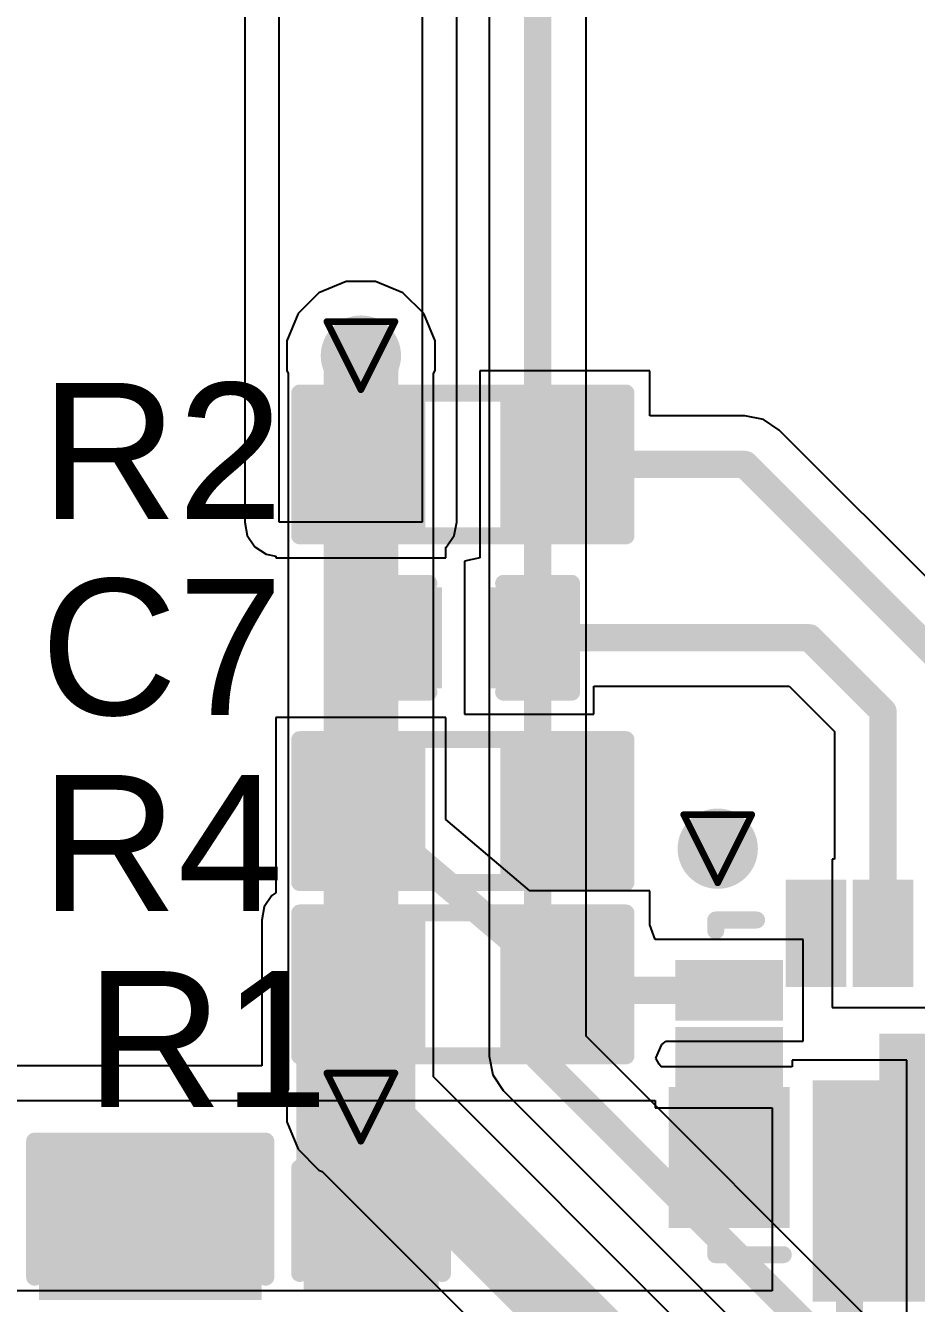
# Model space of a CAD drawing. Header units: inches. Extents: x -89 to 427, y -87 to 99.
# Drawn here: x -44.98 to -38.32, y -44.57 to -35.03 of the extents above; entities that cross this region are included whole.
import ezdxf

# ---------------------------------------------------------------- set-up
doc = ezdxf.new("R2010")
doc.units = ezdxf.units.IN
for name, color, linetype in [('Board_Outline', 56, 'Continuous'), ('Bottom Layer', 5, 'Continuous'), ('Drill Drawing', 1, 'Continuous'), ('Top Layer', 1, 'Continuous'), ('Top Overlay', 2, 'Continuous'), ('Top Paste', 8, 'Continuous'), ('Top Solder', 216, 'Continuous'), ('Via Holes', 16, 'Continuous')]:
    doc.layers.add(name, color=color, linetype=linetype)
doc.styles.add('Arial', font='', dxfattribs={"height": 0.2})
doc.styles.get('Arial').set_extended_font_data('Arial')

msp = doc.modelspace()

# ---------------------------------------------------------------- hatches: boundary and pattern name
at = {"layer": 'Bottom Layer'}
h = msp.add_hatch(color=5, dxfattribs=at)
edge = h.paths.add_edge_path()
edge.add_arc((-42.46879999999999, -37.49039999999999), 0.2999994, 0, 360)
h = msp.add_hatch(color=5, dxfattribs=at)
edge = h.paths.add_edge_path()
edge.add_arc((-39.80179999999999, -41.1734), 0.2999994, 0, 360)
h = msp.add_hatch(color=5, dxfattribs=at)
edge = h.paths.add_edge_path()
edge.add_arc((-42.46879999999999, -43.1038), 0.2999994, 0, 360)
at = {"layer": 'Top Layer'}
h = msp.add_hatch(color=1, dxfattribs=at)
edge = h.paths.add_edge_path()
edge.add_arc((-42.46879999999999, -37.49039999999999), 0.2999994, 0, 360)
for points in [[(-42.8498, -38.7477), (-42.8498, -37.8587), (-42.0878, -37.8587), (-42.0878, -38.7477)], [(-41.3258, -38.7477), (-41.3258, -37.8587), (-40.5638, -37.8587), (-40.5638, -38.7477)], [(-42.3799, -39.91529989999999), (-42.3799, -39.2802999), (-41.9227, -39.2802999), (-41.9227, -39.91529989999999)], [(-41.44009999999999, -39.91529989999999), (-41.44009999999999, -39.2802999), (-40.98289999999999, -39.2802999), (-40.98289999999999, -39.91529989999999)], [(-42.8498, -41.3368998), (-42.8498, -40.4478998), (-42.0878, -40.4478998), (-42.0878, -41.3368998)], [(-41.3258, -41.3368998), (-41.3258, -40.4478998), (-40.5638, -40.4478998), (-40.5638, -41.3368998)], [(-38.94160233, -41.5060003), (-38.94160233, -42.1059991), (-39.19160183, -42.1059991), (-39.19160183, -41.5060003)], [(-38.44160079, -41.5060003), (-38.44160079, -42.1059991), (-38.69160029, -42.1059991), (-38.69160029, -41.5060003)], [(-42.9514, -44.069), (-42.0624, -44.069), (-42.0624, -41.70679999999999), (-42.9514, -41.70679999999999)], [(-42.8498, -42.6314997), (-42.8498, -41.7424997), (-42.0878, -41.7424997), (-42.0878, -42.6314997)], [(-41.3258, -42.6314997), (-41.3258, -41.7424997), (-40.5638, -41.7424997), (-40.5638, -42.6314997)], [(-39.41660138, -42.10600037), (-39.41660138, -42.35599987), (-40.01660018, -42.35599987), (-40.01660018, -42.10600037)], [(-39.41660138, -42.60599936999999), (-39.41660138, -42.85599887), (-40.01660018, -42.85599887), (-40.01660018, -42.60599936999999)], [(-38.14160139, -42.65599927), (-38.14160139, -44.45599821), (-38.49160069, -44.45599821), (-38.49160069, -42.65599927)], [(-38.64160039, -43.00599983999999), (-38.64160039, -44.45599948), (-38.99159969, -44.45599948), (-38.99159969, -43.00599983999999)], [(-39.36660020999999, -43.05599974), (-39.36660020999999, -43.90600058), (-40.06660134999999, -43.90600058), (-40.06660134999999, -43.05599974)], [(-44.8056, -44.47539999999999), (-44.8056, -43.4594), (-43.2816, -43.4594), (-43.2816, -44.47539999999999)], [(-42.8371, -43.6601997), (-41.9481, -43.6601997), (-41.9481, -44.4221997), (-42.8371, -44.4221997)]]:
    msp.add_hatch(color=1, dxfattribs=at).paths.add_polyline_path(points)
h = msp.add_hatch(color=1, dxfattribs=at)
edge = h.paths.add_edge_path()
edge.add_arc((-39.80179999999999, -41.1734), 0.2999994, 0, 360)
h = msp.add_hatch(color=1, dxfattribs=at)
edge = h.paths.add_edge_path()
edge.add_arc((-42.46879999999999, -43.1038), 0.2999994, 0, 360)
at = {"layer": 'Top Paste'}
for points in [[(-42.8498, -38.7477), (-42.8498, -37.8587), (-42.0878, -37.8587), (-42.0878, -38.7477)], [(-41.3258, -38.7477), (-41.3258, -37.8587), (-40.5638, -37.8587), (-40.5638, -38.7477)], [(-42.3799, -39.91529989999999), (-42.3799, -39.2802999), (-41.9227, -39.2802999), (-41.9227, -39.91529989999999)], [(-41.44009999999999, -39.91529989999999), (-41.44009999999999, -39.2802999), (-40.98289999999999, -39.2802999), (-40.98289999999999, -39.91529989999999)], [(-42.8498, -41.3368998), (-42.8498, -40.4478998), (-42.0878, -40.4478998), (-42.0878, -41.3368998)], [(-41.3258, -41.3368998), (-41.3258, -40.4478998), (-40.5638, -40.4478998), (-40.5638, -41.3368998)], [(-38.94160233, -41.5060003), (-38.94160233, -42.1059991), (-39.19160183, -42.1059991), (-39.19160183, -41.5060003)], [(-38.44160079, -41.5060003), (-38.44160079, -42.1059991), (-38.69160029, -42.1059991), (-38.69160029, -41.5060003)], [(-42.8498, -42.6314997), (-42.8498, -41.7424997), (-42.0878, -41.7424997), (-42.0878, -42.6314997)], [(-41.3258, -42.6314997), (-41.3258, -41.7424997), (-40.5638, -41.7424997), (-40.5638, -42.6314997)], [(-39.41660138, -42.10600037), (-39.41660138, -42.35599987), (-40.01660018, -42.35599987), (-40.01660018, -42.10600037)], [(-39.41660138, -42.60599936999999), (-39.41660138, -42.85599887), (-40.01660018, -42.85599887), (-40.01660018, -42.60599936999999)], [(-38.14160139, -42.65599927), (-38.14160139, -44.45599821), (-38.49160069, -44.45599821), (-38.49160069, -42.65599927)], [(-38.64160039, -43.00599983999999), (-38.64160039, -44.45599948), (-38.99159969, -44.45599948), (-38.99159969, -43.00599983999999)], [(-39.36660020999999, -43.05599974), (-39.36660020999999, -43.90600058), (-40.06660134999999, -43.90600058), (-40.06660134999999, -43.05599974)], [(-44.8056, -44.47539999999999), (-44.8056, -43.4594), (-43.2816, -43.4594), (-43.2816, -44.47539999999999)], [(-42.8371, -43.6601997), (-41.9481, -43.6601997), (-41.9481, -44.4221997), (-42.8371, -44.4221997)]]:
    msp.add_hatch(color=8, dxfattribs=at).paths.add_polyline_path(points)
at = {"layer": 'Top Solder'}
for points in [[(-42.9514, -38.8493), (-42.9514, -37.75709999999999), (-41.9862, -37.75709999999999), (-41.9862, -38.8493)], [(-41.4274, -38.8493), (-41.4274, -37.75709999999999), (-40.4622, -37.75709999999999), (-40.4622, -38.8493)], [(-42.43989988, -39.97529978), (-42.43989988, -39.22030002), (-41.86270012, -39.22030002), (-41.86270012, -39.97529978)], [(-41.50009988, -39.97529978), (-41.50009988, -39.22030002), (-40.92290012, -39.22030002), (-40.92290012, -39.97529978)], [(-42.9514, -41.4384998), (-42.9514, -40.3462998), (-41.9862, -40.3462998), (-41.9862, -41.4384998)], [(-41.4274, -41.4384998), (-41.4274, -40.3462998), (-40.4622, -40.3462998), (-40.4622, -41.4384998)], [(-38.84000233, -41.4044003), (-38.84000233, -42.2075991), (-39.29320183, -42.2075991), (-39.29320183, -41.4044003)], [(-38.34000079, -41.4044003), (-38.34000079, -42.2075991), (-38.79320029, -42.2075991), (-38.79320029, -41.4044003)], [(-42.9514, -42.7330997), (-42.9514, -41.6408997), (-41.9862, -41.6408997), (-41.9862, -42.7330997)], [(-41.4274, -42.7330997), (-41.4274, -41.6408997), (-40.4622, -41.6408997), (-40.4622, -42.7330997)], [(-39.31500138, -42.00440037), (-39.31500138, -42.45759987), (-40.11820018, -42.45759987), (-40.11820018, -42.00440037)], [(-39.31500138, -42.50439936999999), (-39.31500138, -42.95759887), (-40.11820018, -42.95759887), (-40.11820018, -42.50439936999999)], [(-38.04000139, -42.55439927), (-38.04000139, -44.55759821), (-38.59320069, -44.55759821), (-38.59320069, -42.55439927)], [(-38.54000039, -42.90439984), (-38.54000039, -44.55759948), (-39.09319969, -44.55759948), (-39.09319969, -42.90439984)], [(-39.26500021, -42.95439974), (-39.26500021, -44.00760058), (-40.16820135, -44.00760058), (-40.16820135, -42.95439974)], [(-44.87559985999999, -44.54539986), (-44.87559985999999, -43.38940014), (-43.21160014, -43.38940014), (-43.21160014, -44.54539986)], [(-42.89709988, -43.60019982), (-41.88810012, -43.60019982), (-41.88810012, -44.48219958), (-42.89709988, -44.48219958)]]:
    msp.add_hatch(color=216, dxfattribs=at).paths.add_polyline_path(points)
at = {"layer": 'Via Holes'}
h = msp.add_hatch(color=7, dxfattribs=at)
edge = h.paths.add_edge_path()
edge.add_arc((-42.46879999999999, -37.49039999999999), 0.1499997, 0, 360)
h = msp.add_hatch(color=7, dxfattribs=at)
edge = h.paths.add_edge_path()
edge.add_arc((-39.80179999999999, -41.1734), 0.1499997, 0, 360)
h = msp.add_hatch(color=7, dxfattribs=at)
edge = h.paths.add_edge_path()
edge.add_arc((-42.46879999999999, -43.1038), 0.1499997, 0, 360)

# ---------------------------------------------------------------- linework, layer by layer
at = {"layer": 'Board_Outline'}
msp.add_lwpolyline([(87.3125, 0, 0.254, 0.254, 1), (-87.3125, 0, 0.254, 0.254, 1)], format="xyseb", close=True, dxfattribs=at)
at = {"layer": 'Bottom Layer'}
for p, q in [((-40.78543278, -42.57261742), (-40.78543278, -12.8524127)), ((-41.51056722, -13.00258004), (-41.51056722, -42.7227873)), ((-42.5789979, -36.9364006), (-42.78261446, -37.0207413)), ((-42.3586021, -36.9364006), (-42.5789979, -36.9364006)), ((-42.15498554, -37.0207413), (-42.3586021, -36.9364006)), ((-42.78261446, -37.0207413), (-42.9384587, -37.17658554)), ((-41.9991413, -37.17658554), (-42.15498554, -37.0207413)), ((-42.9384587, -37.17658554), (-43.0227994, -37.3802021)), ((-41.91480059999999, -37.3802021), (-41.9991413, -37.17658554)), ((-43.0227994, -37.3802021), (-43.0227994, -37.6005979)), ((-41.91480059999999, -37.6005979), (-41.91480059999999, -37.3802021)), ((-43.0227994, -37.6005979), (-43.01264956, -37.62510128)), ((-41.92495044, -37.62510128), (-41.91480059999999, -37.6005979)), ((-43.01264956, -37.62510128), (-43.01264956, -42.96909872)), ((-41.92495044, -42.87853248), (-41.92495044, -37.62510128)), ((-34.13981996, -49.21823278), (-40.78543278, -42.57261742)), ((-41.51056722, -42.7227873), (-41.51056976, -42.7228)), ((-41.51056976, -42.7228), (-41.48296757999999, -42.8615475)), ((-31.75333248, -53.05015044), (-41.92495044, -42.87853248)), ((-41.48296757999999, -42.8615475), (-41.4043749, -42.9791749)), ((-43.01264956, -42.96909872), (-43.0227994, -42.9936021)), ((-43.0227994, -42.9936021), (-43.0227994, -43.2139979)), ((-41.4043749, -42.9791749), (-34.54637998, -49.83716728)), ((-43.0227994, -43.2139979), (-42.9384587, -43.41761446)), ((-42.9384587, -43.41761446), (-42.78261446, -43.5734587)), ((-42.78261446, -43.5734587), (-42.758106, -43.58361108)), ((-42.758106, -43.58361108), (-32.36315854, -53.97855853999999))]:
    msp.add_line(p, q, dxfattribs=at)
for points in [[(-41.148, -42.7228, 0.2032, 0.2032, 0), (-41.148, -12.8524, 0.2032, 0.2032, 0)], [(-42.46879999999999, -43.1038, 0.5588, 0.5588, 0), (-42.46879999999999, -37.49039999999999, 0.5588, 0.5588, 0)], [(-41.148, -42.7228, 0.2032, 0.2032, 0), (-34.29, -49.5808, 0.2032, 0.2032, 0)], [(-42.46879999999999, -43.1038, 0.5588, 0.5588, 0), (-31.9786, -53.59399999999999, 0.5588, 0.5588, 0)]]:
    msp.add_lwpolyline(points, format="xyseb", dxfattribs=at)
for points in [[(-42.6085, -37.49039999999999, 0.2794, 0.2794, 1), (-42.3291, -37.49039999999999, 0.2794, 0.2794, 1)], [(-41.1988, -42.7228, 0.1016, 0.1016, 1), (-41.0972, -42.7228, 0.1016, 0.1016, 1)], [(-41.1988, -42.7228, 0.1016, 0.1016, 1), (-41.0972, -42.7228, 0.1016, 0.1016, 1)], [(-42.6085, -43.1038, 0.2794, 0.2794, 1), (-42.3291, -43.1038, 0.2794, 0.2794, 1)], [(-42.6085, -43.1038, 0.2794, 0.2794, 1), (-42.3291, -43.1038, 0.2794, 0.2794, 1)]]:
    msp.add_lwpolyline(points, format="xyseb", close=True, dxfattribs=at)
at = {"layer": 'Drill Drawing'}
for points in [[(-42.7228, -37.2364, 0.0508, 0.0508, 0), (-42.2148, -37.2364, 0.0508, 0.0508, 0)], [(-42.7228, -37.2364, 0.0508, 0.0508, 0), (-42.46879999999999, -37.7444, 0.0508, 0.0508, 0)], [(-42.46879999999999, -37.7444, 0.0508, 0.0508, 0), (-42.2148, -37.2364, 0.0508, 0.0508, 0)], [(-40.0558, -40.9194, 0.0508, 0.0508, 0), (-39.5478, -40.9194, 0.0508, 0.0508, 0)], [(-40.0558, -40.9194, 0.0508, 0.0508, 0), (-39.80179999999999, -41.4274, 0.0508, 0.0508, 0)], [(-39.80179999999999, -41.4274, 0.0508, 0.0508, 0), (-39.5478, -40.9194, 0.0508, 0.0508, 0)], [(-42.7228, -42.8498, 0.0508, 0.0508, 0), (-42.2148, -42.8498, 0.0508, 0.0508, 0)], [(-42.7228, -42.8498, 0.0508, 0.0508, 0), (-42.46879999999999, -43.3578, 0.0508, 0.0508, 0)], [(-42.46879999999999, -43.3578, 0.0508, 0.0508, 0), (-42.2148, -42.8498, 0.0508, 0.0508, 0)]]:
    msp.add_lwpolyline(points, format="xyseb", dxfattribs=at)
for points in [[(-42.7355, -37.2364, 0.0254, 0.0254, 1), (-42.7101, -37.2364, 0.0254, 0.0254, 1)], [(-42.7355, -37.2364, 0.0254, 0.0254, 1), (-42.7101, -37.2364, 0.0254, 0.0254, 1)], [(-42.2275, -37.2364, 0.0254, 0.0254, 1), (-42.20209999999999, -37.2364, 0.0254, 0.0254, 1)], [(-42.2275, -37.2364, 0.0254, 0.0254, 1), (-42.20209999999999, -37.2364, 0.0254, 0.0254, 1)], [(-42.4815, -37.7444, 0.0254, 0.0254, 1), (-42.4561, -37.7444, 0.0254, 0.0254, 1)], [(-42.4815, -37.7444, 0.0254, 0.0254, 1), (-42.4561, -37.7444, 0.0254, 0.0254, 1)], [(-40.06849999999999, -40.9194, 0.0254, 0.0254, 1), (-40.0431, -40.9194, 0.0254, 0.0254, 1)], [(-40.06849999999999, -40.9194, 0.0254, 0.0254, 1), (-40.0431, -40.9194, 0.0254, 0.0254, 1)], [(-39.5605, -40.9194, 0.0254, 0.0254, 1), (-39.5351, -40.9194, 0.0254, 0.0254, 1)], [(-39.5605, -40.9194, 0.0254, 0.0254, 1), (-39.5351, -40.9194, 0.0254, 0.0254, 1)], [(-39.8145, -41.4274, 0.0254, 0.0254, 1), (-39.7891, -41.4274, 0.0254, 0.0254, 1)], [(-39.8145, -41.4274, 0.0254, 0.0254, 1), (-39.7891, -41.4274, 0.0254, 0.0254, 1)], [(-42.7355, -42.8498, 0.0254, 0.0254, 1), (-42.7101, -42.8498, 0.0254, 0.0254, 1)], [(-42.7355, -42.8498, 0.0254, 0.0254, 1), (-42.7101, -42.8498, 0.0254, 0.0254, 1)], [(-42.2275, -42.8498, 0.0254, 0.0254, 1), (-42.20209999999999, -42.8498, 0.0254, 0.0254, 1)], [(-42.2275, -42.8498, 0.0254, 0.0254, 1), (-42.20209999999999, -42.8498, 0.0254, 0.0254, 1)], [(-42.4815, -43.3578, 0.0254, 0.0254, 1), (-42.4561, -43.3578, 0.0254, 0.0254, 1)], [(-42.4815, -43.3578, 0.0254, 0.0254, 1), (-42.4561, -43.3578, 0.0254, 0.0254, 1)]]:
    msp.add_lwpolyline(points, format="xyseb", close=True, dxfattribs=at)
at = {"layer": 'Top Layer'}
for p, q in [((-43.33737585999999, -32.4866), (-43.33737585999999, -38.73499999999999)), ((-43.07839999999999, -38.73499999999999), (-43.07839999999999, -32.4866)), ((-42.01159999999999, -34.4424), (-42.01159999999999, -38.73499999999999)), ((-41.75262414, -38.73499999999999), (-41.75262414, -34.70137586)), ((-40.3098, -37.60469999999999), (-41.5798, -37.60469999999999)), ((-41.5798, -37.60469999999999), (-41.5798, -39.00169746)), ((-40.3098, -37.94063277999999), (-40.3098, -37.60469999999999)), ((-39.5986127, -37.94063277999999), (-40.3098, -37.94063277999999)), ((-39.5986, -37.94063024), (-39.5986127, -37.94063277999999)), ((-39.4598525, -37.96823242), (-39.5986, -37.94063024)), ((-39.3422251, -38.0468251), (-39.4598525, -37.96823242)), ((-37.81023426, -39.57881848), (-39.3422251, -38.0468251)), ((-43.33737585999999, -38.73499999999999), (-43.31766292, -38.83410572)), ((-42.01159999999999, -38.73499999999999), (-43.07839999999999, -38.73499999999999)), ((-41.77233708, -38.83410572), (-41.75262414, -38.73499999999999)), ((-43.31766292, -38.83410572), (-43.26152384, -38.91812384)), ((-41.82847615999999, -38.91812384), (-41.77233708, -38.83410572)), ((-43.26152384, -38.91812384), (-43.17750571999999, -38.97426292)), ((-41.8338, -38.92168237999999), (-41.82847615999999, -38.91812384)), ((-41.8338, -39.0017), (-41.8338, -38.92168237999999)), ((-43.17750571999999, -38.97426292), (-43.1038, -38.98892379999999)), ((-43.1038, -38.98892379999999), (-43.1038, -39.0017)), ((-43.1038, -39.0017), (-41.8338, -39.0017)), ((-41.5798, -39.00169746), (-41.6941, -39.0262999)), ((-41.6941, -39.0262999), (-41.6941, -40.1692999)), ((-40.7289, -40.1692999), (-40.7289, -39.96036712)), ((-40.7289, -39.96036712), (-39.26698268, -39.96036712)), ((-39.26698268, -39.96036712), (-38.92916776, -40.2981795)), ((-41.6941, -40.1692999), (-40.7289, -40.1692999)), ((-41.8338, -40.1938998), (-43.1038, -40.1938998)), ((-43.1038, -40.1938998), (-43.1038, -41.50314787999999)), ((-41.8338, -40.9560903), (-41.8338, -40.1938998)), ((-38.92916776, -40.2981795), (-38.92916776, -41.2520003)), ((-41.20704992, -41.4884997), (-41.8338, -40.9560903)), ((-38.92916776, -41.2520003), (-38.94559902, -41.2520003)), ((-38.94559902, -41.2520003), (-38.94559902, -42.3599991)), ((-43.1038, -41.50314787999999), (-43.13452384, -41.52367615999999)), ((-40.3098, -41.4884997), (-41.20704992, -41.4884997)), ((-40.3098, -41.74123732), (-40.3098, -41.4884997)), ((-43.19066291999999, -41.60769428), (-43.21037586, -41.70679999999999)), ((-43.13452384, -41.52367615999999), (-43.19066291999999, -41.60769428)), ((-43.21037586, -41.70679999999999), (-43.21037586, -42.79402414)), ((-40.27059764, -41.85200164), (-40.3098, -41.74123732)), ((-39.16260138, -41.85200164), (-40.27059764, -41.85200164)), ((-39.16260138, -42.6099986), (-39.16260138, -41.85200164)), ((-38.94559902, -42.3599991), (-37.4706007, -42.3599991)), ((-40.26472008, -42.73699859999999), (-40.21889848, -42.63712834)), ((-40.21889848, -42.63712834), (-40.1881086, -42.6099986)), ((-40.1881086, -42.6099986), (-39.16260138, -42.6099986)), ((-40.24014558, -42.7836838), (-40.26472008, -42.73699859999999)), ((-38.38760165999999, -42.75199984), (-39.24559841999999, -42.75199984)), ((-39.24559841999999, -42.75199984), (-39.24559841999999, -42.80199974)), ((-38.38760165999999, -44.70999948), (-38.38760165999999, -42.75199984)), ((-43.21037586, -42.79402414), (-50.85079746, -42.79402414)), ((-40.22505798, -42.80199974), (-40.24014558, -42.7836838)), ((-39.24559841999999, -42.80199974), (-40.22505798, -42.80199974)), ((-50.85079999999999, -43.053), (-40.27060018, -43.053)), ((-40.27060018, -43.053), (-40.27060018, -43.1099976)), ((-40.27060018, -43.1099976), (-39.3954, -43.1099976)), ((-39.3954, -43.1099976), (-39.3954, -44.47539999999999)), ((-39.3954, -44.47539999999999), (-48.4378, -44.47539999999999))]:
    msp.add_line(p, q, dxfattribs=at)
for points in [[(-42.46879999999999, -38.3032, 0.5588, 0.5588, 0), (-42.46879999999999, -37.49039999999999, 0.5588, 0.5588, 0)], [(-40.9448, -38.3032, 0.2032, 0.2032, 0), (-39.5986, -38.3032, 0.2032, 0.2032, 0)], [(-39.5986, -38.3032, 0.2032, 0.2032, 0), (-38.06660154, -39.83519846, 0.2032, 0.2032, 0)], [(-41.2115, -39.5977999, 0.2032, 0.2032, 0), (-39.1168001, -39.5977999, 0.2032, 0.2032, 0)], [(-39.1168001, -39.5977999, 0.2032, 0.2032, 0), (-38.56660054, -40.14799945999999, 0.2032, 0.2032, 0)], [(-38.56660054, -41.8059997, 0.2032, 0.2032, 0), (-38.56660054, -40.14799945999999, 0.2032, 0.2032, 0)], [(-42.46879999999999, -40.8923998, 0.2032, 0.2032, 0), (-40.9448, -42.18699969999999, 0.2032, 0.2032, 0)], [(-40.9448, -42.18699969999999, 0.2032, 0.2032, 0), (-40.90079958, -42.23100012, 0.2032, 0.2032, 0)], [(-40.90079958, -42.23100012, 0.2032, 0.2032, 0), (-39.71660077999999, -42.23100012, 0.2032, 0.2032, 0)], [(-38.81660004, -44.68400003999999, 0.2032, 0.2032, 0), (-38.81660004, -43.73099966, 0.2032, 0.2032, 0)]]:
    msp.add_lwpolyline(points, format="xyseb", dxfattribs=at)
for points in [[(-42.6085, -37.49039999999999, 0.2794, 0.2794, 1), (-42.3291, -37.49039999999999, 0.2794, 0.2794, 1)], [(-42.6085, -38.3032, 0.2794, 0.2794, 1), (-42.3291, -38.3032, 0.2794, 0.2794, 1)], [(-40.9956, -38.3032, 0.1016, 0.1016, 1), (-40.894, -38.3032, 0.1016, 0.1016, 1)], [(-39.64939999999999, -38.3032, 0.1016, 0.1016, 1), (-39.5478, -38.3032, 0.1016, 0.1016, 1)], [(-39.64939999999999, -38.3032, 0.1016, 0.1016, 1), (-39.5478, -38.3032, 0.1016, 0.1016, 1)], [(-41.2623, -39.5977999, 0.1016, 0.1016, 1), (-41.1607, -39.5977999, 0.1016, 0.1016, 1)], [(-39.16760009999999, -39.5977999, 0.1016, 0.1016, 1), (-39.0660001, -39.5977999, 0.1016, 0.1016, 1)], [(-39.16760009999999, -39.5977999, 0.1016, 0.1016, 1), (-39.0660001, -39.5977999, 0.1016, 0.1016, 1)], [(-38.61740054, -40.14799945999999, 0.1016, 0.1016, 1), (-38.51580054, -40.14799945999999, 0.1016, 0.1016, 1)], [(-38.61740054, -40.14799945999999, 0.1016, 0.1016, 1), (-38.51580054, -40.14799945999999, 0.1016, 0.1016, 1)], [(-42.5196, -40.8923998, 0.1016, 0.1016, 1), (-42.418, -40.8923998, 0.1016, 0.1016, 1)], [(-38.61740054, -41.8059997, 0.1016, 0.1016, 1), (-38.51580054, -41.8059997, 0.1016, 0.1016, 1)], [(-40.9956, -42.18699969999999, 0.1016, 0.1016, 1), (-40.894, -42.18699969999999, 0.1016, 0.1016, 1)], [(-40.9956, -42.18699969999999, 0.1016, 0.1016, 1), (-40.894, -42.18699969999999, 0.1016, 0.1016, 1)], [(-40.95159958, -42.23100012, 0.1016, 0.1016, 1), (-40.84999958, -42.23100012, 0.1016, 0.1016, 1)], [(-40.95159958, -42.23100012, 0.1016, 0.1016, 1), (-40.84999958, -42.23100012, 0.1016, 0.1016, 1)], [(-39.76740078, -42.23100012, 0.1016, 0.1016, 1), (-39.66580078, -42.23100012, 0.1016, 0.1016, 1)], [(-38.86740004, -43.73099966, 0.1016, 0.1016, 1), (-38.76580004, -43.73099966, 0.1016, 0.1016, 1)]]:
    msp.add_lwpolyline(points, format="xyseb", close=True, dxfattribs=at)
at = {"layer": 'Top Overlay'}
for points in [[(-42.92599999999999, -37.7698, 0.127, 0.127, 0), (-40.4876, -37.7698, 0.127, 0.127, 0)], [(-42.92599999999999, -38.8366, 0.127, 0.127, 0), (-42.92599999999999, -37.7698, 0.127, 0.127, 0)], [(-40.4876, -38.8366, 0.127, 0.127, 0), (-40.4876, -37.7698, 0.127, 0.127, 0)], [(-42.92599999999999, -38.8366, 0.127, 0.127, 0), (-40.4876, -38.8366, 0.127, 0.127, 0)], [(-42.46879999999999, -39.1913999, 0.127, 0.127, 0), (-41.9608, -39.1913999, 0.127, 0.127, 0)], [(-42.46879999999999, -40.0041999, 0.127, 0.127, 0), (-42.46879999999999, -39.1913999, 0.127, 0.127, 0)], [(-41.40199999999999, -39.1913999, 0.127, 0.127, 0), (-40.894, -39.1913999, 0.127, 0.127, 0)], [(-40.894, -40.0041999, 0.127, 0.127, 0), (-40.894, -39.1913999, 0.127, 0.127, 0)], [(-42.46879999999999, -40.0041999, 0.127, 0.127, 0), (-41.9608, -40.0041999, 0.127, 0.127, 0)], [(-41.40199999999999, -40.0041999, 0.127, 0.127, 0), (-40.894, -40.0041999, 0.127, 0.127, 0)], [(-42.92599999999999, -40.3589998, 0.127, 0.127, 0), (-40.4876, -40.3589998, 0.127, 0.127, 0)], [(-42.92599999999999, -41.4257998, 0.127, 0.127, 0), (-42.92599999999999, -40.3589998, 0.127, 0.127, 0)], [(-40.4876, -41.4257998, 0.127, 0.127, 0), (-40.4876, -40.3589998, 0.127, 0.127, 0)], [(-42.92599999999999, -41.4257998, 0.127, 0.127, 0), (-40.4876, -41.4257998, 0.127, 0.127, 0)], [(-42.92599999999999, -41.6535997, 0.127, 0.127, 0), (-40.4876, -41.6535997, 0.127, 0.127, 0)], [(-42.92599999999999, -42.7203997, 0.127, 0.127, 0), (-42.92599999999999, -41.6535997, 0.127, 0.127, 0)], [(-40.4876, -42.7203997, 0.127, 0.127, 0), (-40.4876, -41.6535997, 0.127, 0.127, 0)], [(-39.81660058, -41.78599973999999, 0.127, 0.127, 0), (-39.81660058, -41.70599989999999, 0.127, 0.127, 0)], [(-39.81660058, -41.70599989999999, 0.127, 0.127, 0), (-39.51159992, -41.70599989999999, 0.127, 0.127, 0)], [(-42.92599999999999, -42.7203997, 0.127, 0.127, 0), (-40.4876, -42.7203997, 0.127, 0.127, 0)], [(-44.9072, -44.3738, 0.127, 0.127, 0), (-44.9072, -43.3578, 0.127, 0.127, 0)], [(-44.9072, -43.3578, 0.127, 0.127, 0), (-43.18, -43.3578, 0.127, 0.127, 0)], [(-43.18, -44.3738, 0.127, 0.127, 0), (-43.18, -43.3578, 0.127, 0.127, 0)], [(-42.92599999999999, -43.55859969999999, 0.127, 0.127, 0), (-41.85919999999999, -43.55859969999999, 0.127, 0.127, 0)], [(-42.92599999999999, -44.3459997, 0.127, 0.127, 0), (-42.92599999999999, -43.55859969999999, 0.127, 0.127, 0)], [(-41.85919999999999, -44.3459997, 0.127, 0.127, 0), (-41.85919999999999, -43.55859969999999, 0.127, 0.127, 0)], [(-39.81660058, -44.20599998, 0.127, 0.127, 0), (-39.81660058, -44.12600014, 0.127, 0.127, 0)], [(-39.81660058, -44.20599998, 0.127, 0.127, 0), (-39.31160032, -44.20599998, 0.127, 0.127, 0)]]:
    msp.add_lwpolyline(points, format="xyseb", dxfattribs=at)
for points in [[(-42.95775, -37.7698, 0.0635, 0.0635, 1), (-42.89425, -37.7698, 0.0635, 0.0635, 1)], [(-42.95775, -37.7698, 0.0635, 0.0635, 1), (-42.89425, -37.7698, 0.0635, 0.0635, 1)], [(-40.51935, -37.7698, 0.0635, 0.0635, 1), (-40.45585, -37.7698, 0.0635, 0.0635, 1)], [(-40.51935, -37.7698, 0.0635, 0.0635, 1), (-40.45585, -37.7698, 0.0635, 0.0635, 1)], [(-42.95775, -38.8366, 0.0635, 0.0635, 1), (-42.89425, -38.8366, 0.0635, 0.0635, 1)], [(-42.95775, -38.8366, 0.0635, 0.0635, 1), (-42.89425, -38.8366, 0.0635, 0.0635, 1)], [(-40.51935, -38.8366, 0.0635, 0.0635, 1), (-40.45585, -38.8366, 0.0635, 0.0635, 1)], [(-40.51935, -38.8366, 0.0635, 0.0635, 1), (-40.45585, -38.8366, 0.0635, 0.0635, 1)], [(-42.50055, -39.1913999, 0.0635, 0.0635, 1), (-42.43705, -39.1913999, 0.0635, 0.0635, 1)], [(-42.50055, -39.1913999, 0.0635, 0.0635, 1), (-42.43705, -39.1913999, 0.0635, 0.0635, 1)], [(-41.99255, -39.1913999, 0.0635, 0.0635, 1), (-41.92905, -39.1913999, 0.0635, 0.0635, 1)], [(-41.43375, -39.1913999, 0.0635, 0.0635, 1), (-41.37025, -39.1913999, 0.0635, 0.0635, 1)], [(-40.92575, -39.1913999, 0.0635, 0.0635, 1), (-40.86225, -39.1913999, 0.0635, 0.0635, 1)], [(-40.92575, -39.1913999, 0.0635, 0.0635, 1), (-40.86225, -39.1913999, 0.0635, 0.0635, 1)], [(-42.50055, -40.0041999, 0.0635, 0.0635, 1), (-42.43705, -40.0041999, 0.0635, 0.0635, 1)], [(-42.50055, -40.0041999, 0.0635, 0.0635, 1), (-42.43705, -40.0041999, 0.0635, 0.0635, 1)], [(-41.99255, -40.0041999, 0.0635, 0.0635, 1), (-41.92905, -40.0041999, 0.0635, 0.0635, 1)], [(-41.43375, -40.0041999, 0.0635, 0.0635, 1), (-41.37025, -40.0041999, 0.0635, 0.0635, 1)], [(-40.92575, -40.0041999, 0.0635, 0.0635, 1), (-40.86225, -40.0041999, 0.0635, 0.0635, 1)], [(-40.92575, -40.0041999, 0.0635, 0.0635, 1), (-40.86225, -40.0041999, 0.0635, 0.0635, 1)], [(-42.95775, -40.3589998, 0.0635, 0.0635, 1), (-42.89425, -40.3589998, 0.0635, 0.0635, 1)], [(-42.95775, -40.3589998, 0.0635, 0.0635, 1), (-42.89425, -40.3589998, 0.0635, 0.0635, 1)], [(-40.51935, -40.3589998, 0.0635, 0.0635, 1), (-40.45585, -40.3589998, 0.0635, 0.0635, 1)], [(-40.51935, -40.3589998, 0.0635, 0.0635, 1), (-40.45585, -40.3589998, 0.0635, 0.0635, 1)], [(-42.95775, -41.4257998, 0.0635, 0.0635, 1), (-42.89425, -41.4257998, 0.0635, 0.0635, 1)], [(-42.95775, -41.4257998, 0.0635, 0.0635, 1), (-42.89425, -41.4257998, 0.0635, 0.0635, 1)], [(-40.51935, -41.4257998, 0.0635, 0.0635, 1), (-40.45585, -41.4257998, 0.0635, 0.0635, 1)], [(-40.51935, -41.4257998, 0.0635, 0.0635, 1), (-40.45585, -41.4257998, 0.0635, 0.0635, 1)], [(-42.95775, -41.6535997, 0.0635, 0.0635, 1), (-42.89425, -41.6535997, 0.0635, 0.0635, 1)], [(-42.95775, -41.6535997, 0.0635, 0.0635, 1), (-42.89425, -41.6535997, 0.0635, 0.0635, 1)], [(-40.51935, -41.6535997, 0.0635, 0.0635, 1), (-40.45585, -41.6535997, 0.0635, 0.0635, 1)], [(-40.51935, -41.6535997, 0.0635, 0.0635, 1), (-40.45585, -41.6535997, 0.0635, 0.0635, 1)], [(-39.84835057999999, -41.70599989999999, 0.0635, 0.0635, 1), (-39.78485058, -41.70599989999999, 0.0635, 0.0635, 1)], [(-39.84835057999999, -41.70599989999999, 0.0635, 0.0635, 1), (-39.78485058, -41.70599989999999, 0.0635, 0.0635, 1)], [(-39.54334992, -41.70599989999999, 0.0635, 0.0635, 1), (-39.47984992, -41.70599989999999, 0.0635, 0.0635, 1)], [(-39.84835057999999, -41.78599973999999, 0.0635, 0.0635, 1), (-39.78485058, -41.78599973999999, 0.0635, 0.0635, 1)], [(-42.95775, -42.7203997, 0.0635, 0.0635, 1), (-42.89425, -42.7203997, 0.0635, 0.0635, 1)], [(-42.95775, -42.7203997, 0.0635, 0.0635, 1), (-42.89425, -42.7203997, 0.0635, 0.0635, 1)], [(-40.51935, -42.7203997, 0.0635, 0.0635, 1), (-40.45585, -42.7203997, 0.0635, 0.0635, 1)], [(-40.51935, -42.7203997, 0.0635, 0.0635, 1), (-40.45585, -42.7203997, 0.0635, 0.0635, 1)], [(-44.93895, -43.3578, 0.0635, 0.0635, 1), (-44.87545, -43.3578, 0.0635, 0.0635, 1)], [(-44.93895, -43.3578, 0.0635, 0.0635, 1), (-44.87545, -43.3578, 0.0635, 0.0635, 1)], [(-43.21174999999999, -43.3578, 0.0635, 0.0635, 1), (-43.14825, -43.3578, 0.0635, 0.0635, 1)], [(-43.21174999999999, -43.3578, 0.0635, 0.0635, 1), (-43.14825, -43.3578, 0.0635, 0.0635, 1)], [(-42.95775, -43.55859969999999, 0.0635, 0.0635, 1), (-42.89425, -43.55859969999999, 0.0635, 0.0635, 1)], [(-42.95775, -43.55859969999999, 0.0635, 0.0635, 1), (-42.89425, -43.55859969999999, 0.0635, 0.0635, 1)], [(-41.89095, -43.55859969999999, 0.0635, 0.0635, 1), (-41.82745, -43.55859969999999, 0.0635, 0.0635, 1)], [(-41.89095, -43.55859969999999, 0.0635, 0.0635, 1), (-41.82745, -43.55859969999999, 0.0635, 0.0635, 1)], [(-39.84835057999999, -44.12600014, 0.0635, 0.0635, 1), (-39.78485058, -44.12600014, 0.0635, 0.0635, 1)], [(-39.84835057999999, -44.20599998, 0.0635, 0.0635, 1), (-39.78485058, -44.20599998, 0.0635, 0.0635, 1)], [(-39.84835057999999, -44.20599998, 0.0635, 0.0635, 1), (-39.78485058, -44.20599998, 0.0635, 0.0635, 1)], [(-39.34335032, -44.20599998, 0.0635, 0.0635, 1), (-39.27985031999999, -44.20599998, 0.0635, 0.0635, 1)], [(-42.95775, -44.3459997, 0.0635, 0.0635, 1), (-42.89425, -44.3459997, 0.0635, 0.0635, 1)], [(-41.89095, -44.3459997, 0.0635, 0.0635, 1), (-41.82745, -44.3459997, 0.0635, 0.0635, 1)], [(-44.93895, -44.3738, 0.0635, 0.0635, 1), (-44.87545, -44.3738, 0.0635, 0.0635, 1)], [(-43.21174999999999, -44.3738, 0.0635, 0.0635, 1), (-43.14825, -44.3738, 0.0635, 0.0635, 1)]]:
    msp.add_lwpolyline(points, format="xyseb", close=True, dxfattribs=at)

# ---------------------------------------------------------------- texts
at = {"layer": 'Top Overlay', "style": 'Arial'}
for s, p in [('R2', (-44.8645915, -38.7100953)), ('C7', (-44.8645915, -40.1746085)), ('R4', (-44.8645915, -41.6391217)), ('R1', (-44.5260349, -43.1036349))]:
    msp.add_text(s, height=1.016, dxfattribs=at).set_placement(p)

doc.saveas('drawing.dxf')
